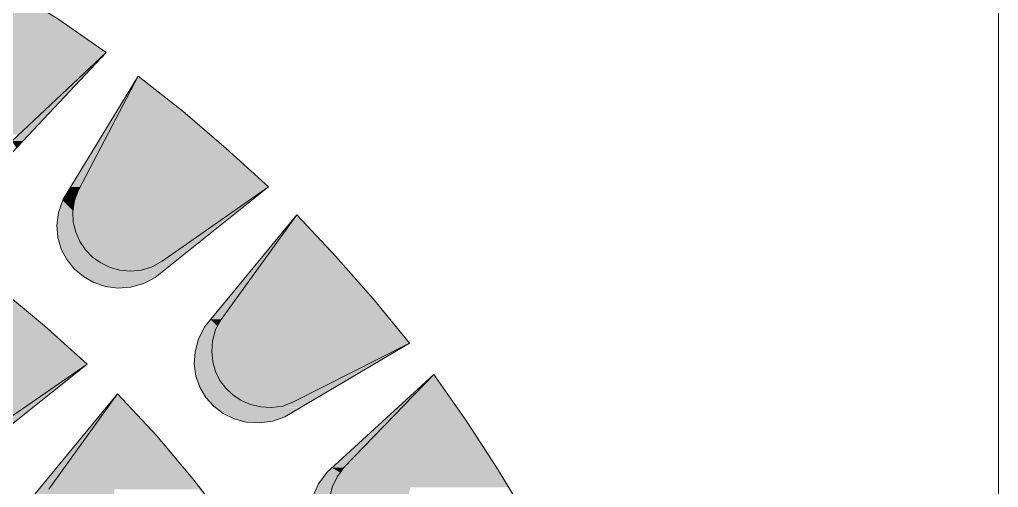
# Model space of a CAD drawing. Extents: x 0 to 245, y -13 to 205.
# Drawn here: x 196.26 to 243.74, y 139.79 to 162.48 of the extents above; entities that cross this region are included whole.
import ezdxf

# ---------------------------------------------------------------- set-up
doc = ezdxf.new("R2010")
doc.units = 0
doc.layers.add('FILL', color=8, linetype='Continuous')
doc.layers.add('GEOMETRY', color=7, linetype='Continuous')

msp = doc.modelspace()

# ---------------------------------------------------------------- hatches: boundary and pattern name
at = {"layer": 'FILL'}
for points in [[(200.46, 160.888), (198.172, 162.483), (195.822, 163.954), (193.411, 165.337)], [(192.922, 163.954), (192.403, 162.482), (198.171, 162.482)], [(192.922, 163.954), (195.821, 163.954), (198.171, 162.482)], [(192.404, 162.483), (191.853, 160.888), (200.46, 160.888)], [(192.404, 162.483), (198.172, 162.483), (200.46, 160.888)], [(191.853, 160.888), (191.366, 159.475), (198.934, 159.475)], [(191.853, 160.888), (200.459, 160.888), (198.934, 159.475)], [(200.46, 160.888), (195.669, 155.779)], [(200.46, 160.888), (195.883, 156.589)], [(200.46, 160.888), (198.935, 159.475), (199.118, 159.475)], [(202.017, 159.745), (198.384, 153.765), (198.157, 153.131), (198.073, 152.51), (198.12, 151.913), (198.286, 151.353), (198.556, 150.842), (198.918, 150.393), (199.359, 150.017), (199.866, 149.728), (200.426, 149.536), (201.025, 149.456), (201.652, 149.498), (202.291, 149.675), (202.841, 149.975)], [(202.016, 159.745), (198.751, 154.366), (199.178, 154.366)], [(202.017, 159.745), (199.118, 154.214)], [(202.016, 159.745), (201.101, 158.033), (204.184, 158.033)], [(208.336, 154.366), (206.289, 156.229), (204.185, 158.033), (202.017, 159.745)], [(191.366, 159.475), (191.244, 158.935), (198.355, 158.935)], [(191.366, 159.475), (198.934, 159.475), (198.355, 158.935)], [(198.934, 159.475), (195.882, 156.589), (196.402, 156.589)], [(198.934, 159.475), (199.118, 159.475), (196.402, 156.589)], [(191.244, 158.935), (191.244, 158.363), (197.775, 158.363)], [(191.244, 158.935), (198.355, 158.935), (197.775, 158.363)], [(191.244, 158.363), (191.366, 157.853), (197.195, 157.853)], [(191.244, 158.363), (197.775, 158.363), (197.195, 157.853)], [(191.366, 157.853), (191.58, 157.34), (196.646, 157.34)], [(191.366, 157.853), (197.195, 157.853), (196.646, 157.34)], [(201.101, 158.033), (200.185, 156.229), (206.288, 156.229)], [(201.101, 158.033), (204.184, 158.033), (206.288, 156.229)], [(191.58, 157.34), (196.646, 157.34), (196.187, 156.891)], [(195.883, 156.589), (196.403, 156.589), (196.097, 156.288)], [(200.185, 156.23), (199.178, 154.367), (208.335, 154.367)], [(200.185, 156.23), (206.289, 156.23), (208.335, 154.367)], [(198.752, 154.366), (198.66, 154.214), (199.118, 154.214)], [(198.752, 154.366), (199.179, 154.366), (199.118, 154.214)], [(199.178, 154.366), (199.117, 154.214), (208.121, 154.214)], [(199.178, 154.366), (208.335, 154.366), (208.121, 154.214)], [(208.336, 154.366), (202.842, 149.975)], [(208.336, 154.366), (203.177, 150.759)], [(208.336, 154.366), (208.122, 154.214), (208.152, 154.214)], [(198.66, 154.214), (198.385, 153.765), (198.965, 153.765)], [(198.66, 154.214), (199.118, 154.214), (198.965, 153.765)], [(199.118, 154.214), (198.934, 153.704), (198.848, 153.167), (198.869, 152.651), (198.985, 152.163), (199.187, 151.713), (199.465, 151.309), (199.808, 150.96), (200.207, 150.674), (200.652, 150.459), (201.133, 150.325), (201.639, 150.279), (202.16, 150.33), (202.687, 150.487), (203.177, 150.759)], [(199.118, 154.214), (198.934, 153.704), (207.389, 153.704)], [(199.118, 154.214), (208.122, 154.214), (207.389, 153.704)], [(208.122, 154.214), (203.177, 150.759), (203.817, 150.759)], [(208.122, 154.214), (208.152, 154.214), (203.817, 150.759)], [(198.355, 153.704), (198.171, 153.223), (198.843, 153.223)], [(198.384, 153.765), (198.355, 153.704), (198.934, 153.704)], [(198.355, 153.704), (198.934, 153.704), (198.843, 153.223)], [(198.384, 153.765), (198.964, 153.765), (198.934, 153.704)], [(198.934, 153.704), (198.843, 153.162), (206.625, 153.162)], [(198.934, 153.704), (207.388, 153.704), (206.625, 153.162)], [(198.172, 153.162), (198.08, 152.622), (198.874, 152.622)], [(198.172, 153.223), (198.172, 153.162), (198.844, 153.162)], [(198.172, 153.223), (198.844, 153.223), (198.844, 153.162)], [(198.172, 153.162), (198.844, 153.162), (198.874, 152.622)], [(198.843, 153.162), (198.873, 152.592), (205.831, 152.592)], [(198.843, 153.162), (206.625, 153.162), (205.831, 152.592)], [(209.708, 153.013), (205.253, 147.601), (204.943, 146.987), (204.774, 146.371), (204.735, 145.767), (204.817, 145.187), (205.009, 144.645), (205.3, 144.153), (205.68, 143.725), (206.139, 143.374), (206.665, 143.113), (207.25, 142.956), (207.881, 142.915), (208.549, 143.003), (209.128, 143.214)], [(209.708, 153.013), (205.527, 147.933), (206.047, 147.933)], [(209.708, 153.013), (206.047, 147.933)], [(209.708, 153.013), (208.244, 150.997), (211.601, 150.997)], [(215.172, 146.789), (213.432, 148.925), (211.601, 150.997), (209.708, 153.013)], [(198.08, 152.622), (198.08, 152.592), (198.874, 152.592)], [(198.08, 152.622), (198.874, 152.622), (198.874, 152.592)], [(198.08, 152.592), (198.111, 152.082), (199.026, 152.082)], [(198.08, 152.592), (198.874, 152.592), (199.026, 152.082)], [(198.874, 152.592), (199.026, 152.082), (205.07, 152.082)], [(198.874, 152.592), (205.832, 152.592), (205.07, 152.082)], [(198.111, 152.082), (198.111, 151.989), (199.056, 151.989)], [(198.111, 152.082), (199.026, 152.082), (199.056, 151.989)], [(198.111, 151.989), (198.233, 151.569), (199.268, 151.569)], [(198.111, 151.989), (199.056, 151.989), (199.268, 151.569)], [(199.026, 152.082), (199.268, 151.569), (204.367, 151.569)], [(199.026, 152.082), (205.07, 152.082), (204.367, 151.569)], [(198.233, 151.57), (198.263, 151.42), (199.392, 151.42)], [(198.233, 151.57), (199.268, 151.57), (199.392, 151.42)], [(199.269, 151.57), (199.606, 151.149), (203.757, 151.149)], [(199.269, 151.57), (204.367, 151.57), (203.757, 151.149)], [(199.546, 145.768), (197.47, 147.632), (195.333, 149.406), (193.136, 151.089)], [(198.263, 151.419), (198.384, 151.148), (199.606, 151.148)], [(198.263, 151.419), (199.392, 151.419), (199.606, 151.148)], [(198.384, 151.149), (198.537, 150.878), (199.911, 150.878)], [(198.384, 151.149), (199.605, 151.149), (199.911, 150.878)], [(199.606, 151.149), (200.034, 150.789), (203.238, 150.789)], [(199.606, 151.149), (203.757, 151.149), (203.238, 150.789)], [(208.244, 150.997), (206.748, 148.925), (213.431, 148.925)], [(208.244, 150.997), (211.6, 150.997), (213.431, 148.925)], [(198.538, 150.878), (198.6, 150.788), (200.034, 150.788)], [(198.538, 150.878), (199.912, 150.878), (200.034, 150.788)], [(198.599, 150.788), (198.812, 150.517), (200.522, 150.517)], [(198.599, 150.788), (200.034, 150.788), (200.522, 150.517)], [(198.812, 150.517), (198.905, 150.398), (200.887, 150.398)], [(198.812, 150.517), (200.521, 150.517), (200.887, 150.398)], [(200.034, 150.788), (200.095, 150.759), (203.177, 150.759)], [(200.034, 150.788), (203.238, 150.788), (203.177, 150.759)], [(200.094, 150.759), (200.521, 150.517), (202.749, 150.517)], [(200.094, 150.759), (203.176, 150.759), (202.749, 150.517)], [(200.522, 150.517), (200.614, 150.488), (202.687, 150.488)], [(200.522, 150.517), (202.75, 150.517), (202.687, 150.488)], [(203.176, 150.759), (202.687, 150.488), (203.482, 150.488)], [(203.176, 150.759), (203.817, 150.759), (203.482, 150.488)], [(198.905, 150.398), (198.965, 150.337), (201.041, 150.337)], [(198.905, 150.398), (200.887, 150.398), (201.041, 150.337)], [(198.964, 150.337), (201.193, 150.337)], [(198.964, 150.337), (201.193, 150.337)], [(198.964, 150.337), (199.026, 150.276), (201.59, 150.276)], [(198.964, 150.337), (201.193, 150.337), (201.59, 150.276)], [(199.026, 150.277), (199.362, 150.007), (202.872, 150.007)], [(199.026, 150.277), (203.238, 150.277), (202.872, 150.007)], [(200.614, 150.488), (201.041, 150.338), (202.201, 150.338)], [(200.614, 150.488), (202.687, 150.488), (202.201, 150.338)], [(201.041, 150.337), (202.139, 150.337)], [(201.041, 150.337), (202.201, 150.337), (202.139, 150.337)], [(201.193, 150.337), (202.138, 150.337), (201.59, 150.276)], [(202.138, 150.337), (201.59, 150.276), (203.238, 150.276)], [(202.687, 150.488), (202.138, 150.338), (203.298, 150.338)], [(202.138, 150.337), (203.298, 150.337), (203.238, 150.276)], [(202.687, 150.488), (203.482, 150.488), (203.298, 150.338)], [(199.362, 150.007), (199.424, 149.976), (202.841, 149.976)], [(199.362, 150.007), (202.872, 150.007), (202.841, 149.976)], [(199.424, 149.976), (199.912, 149.706), (202.324, 149.706)], [(199.424, 149.976), (202.842, 149.976), (202.324, 149.706)], [(199.912, 149.707), (199.943, 149.675), (202.292, 149.675)], [(199.912, 149.707), (202.324, 149.707), (202.292, 149.675)], [(199.943, 149.675), (200.492, 149.526), (201.742, 149.526)], [(199.943, 149.675), (202.292, 149.675), (201.742, 149.526)], [(192.343, 149.405), (191.519, 147.632), (197.47, 147.632)], [(192.343, 149.405), (195.333, 149.405), (197.47, 147.632)], [(200.492, 149.526), (200.552, 149.496), (201.713, 149.496)], [(200.492, 149.526), (201.742, 149.526), (201.713, 149.496)], [(200.551, 149.495), (201.712, 149.495), (201.101, 149.466)], [(206.748, 148.925), (206.047, 147.933), (214.256, 147.933)], [(206.748, 148.925), (213.432, 148.925), (214.256, 147.933)], [(205.527, 147.933), (205.253, 147.601), (205.863, 147.601)], [(205.527, 147.933), (206.047, 147.933), (205.863, 147.601)], [(206.047, 147.933), (205.772, 147.453), (205.625, 146.906), (205.581, 146.378), (205.63, 145.876), (205.766, 145.407), (205.981, 144.978), (206.266, 144.597), (206.615, 144.271), (207.019, 144.008), (207.471, 143.814), (207.963, 143.697), (208.488, 143.665), (209.038, 143.724), (209.556, 143.935)], [(206.047, 147.933), (205.772, 147.453), (214.653, 147.453)], [(206.047, 147.933), (214.256, 147.933), (214.653, 147.453)], [(191.518, 147.632), (190.694, 145.919), (199.362, 145.919)], [(191.518, 147.632), (197.469, 147.632), (199.362, 145.919)], [(205.161, 147.452), (204.977, 147.059), (205.68, 147.059)], [(205.253, 147.601), (205.161, 147.453), (205.772, 147.453)], [(205.161, 147.452), (205.771, 147.452), (205.68, 147.059)], [(205.253, 147.601), (205.863, 147.601), (205.772, 147.453)], [(205.772, 147.452), (205.618, 146.91), (215.08, 146.91)], [(205.772, 147.452), (214.653, 147.452), (215.08, 146.91)], [(204.917, 146.91), (204.794, 146.489), (205.588, 146.489)], [(204.978, 147.06), (204.916, 146.911), (205.618, 146.911)], [(204.917, 146.91), (205.618, 146.91), (205.588, 146.489)], [(204.978, 147.06), (205.679, 147.06), (205.618, 146.911)], [(205.618, 146.789), (205.588, 146.368), (214.378, 146.368)], [(205.618, 146.91), (205.618, 146.789), (215.172, 146.789)], [(205.618, 146.91), (215.08, 146.91), (215.172, 146.789)], [(205.618, 146.789), (215.172, 146.789), (214.378, 146.368)], [(215.172, 146.789), (209.128, 143.214)], [(215.172, 146.789), (209.556, 143.935)], [(215.172, 146.789), (214.592, 146.489), (214.683, 146.489)], [(204.764, 146.368), (204.734, 145.888), (205.618, 145.888)], [(204.764, 146.368), (205.587, 146.368), (205.618, 145.888)], [(204.794, 146.489), (204.765, 146.368), (205.588, 146.368)], [(204.794, 146.489), (205.588, 146.489), (205.588, 146.368)], [(205.588, 146.368), (205.65, 145.825), (213.309, 145.825)], [(205.588, 146.368), (214.378, 146.368), (213.309, 145.825)], [(214.591, 146.489), (209.555, 143.934), (210.319, 143.934)], [(214.591, 146.489), (214.682, 146.489), (210.319, 143.934)], [(190.633, 145.768), (190.512, 145.407), (198.996, 145.407)], [(190.694, 145.919), (190.632, 145.768), (199.546, 145.768)], [(190.633, 145.768), (199.546, 145.768), (198.996, 145.407)], [(190.694, 145.919), (199.362, 145.919), (199.546, 145.768)], [(199.546, 145.768), (194.479, 141.74)], [(199.546, 145.768), (194.816, 142.521)], [(199.546, 145.768), (199.087, 145.468), (199.149, 145.468)], [(204.734, 145.888), (204.734, 145.826), (205.649, 145.826)], [(204.734, 145.888), (205.618, 145.888), (205.649, 145.826)], [(204.734, 145.829), (204.794, 145.286), (205.802, 145.286)], [(204.734, 145.829), (205.649, 145.829), (205.802, 145.286)], [(205.649, 145.829), (205.802, 145.286), (212.273, 145.286)], [(205.649, 145.829), (213.308, 145.829), (212.273, 145.286)], [(190.511, 145.406), (190.45, 144.866), (198.202, 144.866)], [(190.511, 145.406), (198.995, 145.406), (198.202, 144.866)], [(199.087, 145.468), (194.816, 142.521), (195.456, 142.521)], [(199.087, 145.468), (199.149, 145.468), (195.456, 142.521)], [(204.794, 145.286), (205.832, 145.286)], [(204.794, 145.286), (205.832, 145.286)], [(204.794, 145.286), (204.948, 144.836), (206.077, 144.836)], [(204.794, 145.286), (205.832, 145.286), (206.077, 144.836)], [(205.802, 145.286), (206.076, 144.836), (211.326, 144.836)], [(205.802, 145.286), (212.273, 145.286), (211.326, 144.836)], [(190.451, 144.866), (190.481, 144.296), (197.379, 144.296)], [(190.451, 144.866), (198.203, 144.866), (197.379, 144.296)], [(204.948, 144.836), (204.977, 144.715), (206.199, 144.715)], [(204.948, 144.836), (206.077, 144.836), (206.199, 144.715)], [(206.077, 144.836), (206.443, 144.414), (210.502, 144.414)], [(206.077, 144.836), (211.327, 144.836), (210.502, 144.414)], [(216.362, 145.257), (211.173, 140.507), (210.765, 139.967), (210.502, 139.394), (210.375, 138.805), (210.373, 138.217), (210.488, 137.645), (210.709, 137.107), (211.027, 136.619), (211.433, 136.198), (211.916, 135.861), (212.468, 135.624), (213.079, 135.504), (213.738, 135.518), (214.346, 135.638)], [(216.362, 145.257), (211.418, 140.747), (211.997, 140.747)], [(216.362, 145.257), (211.997, 140.747)], [(216.362, 145.257), (214.165, 143.003), (217.948, 143.003)], [(220.879, 138.314), (219.445, 140.688), (217.948, 143.003), (216.362, 145.257)], [(204.978, 144.715), (205.161, 144.414), (206.443, 144.414)], [(204.978, 144.715), (206.199, 144.715), (206.443, 144.414)], [(205.161, 144.414), (205.283, 144.175), (206.748, 144.175)], [(205.161, 144.414), (206.443, 144.414), (206.748, 144.175)], [(206.443, 144.414), (206.9, 144.085), (209.861, 144.085)], [(206.443, 144.414), (210.502, 144.414), (209.861, 144.085)], [(190.481, 144.296), (190.632, 143.784), (196.616, 143.784)], [(190.481, 144.296), (197.378, 144.296), (196.616, 143.784)], [(201.01, 144.325), (196.92, 139.364), (196.589, 138.783), (196.4, 138.188), (196.343, 137.593), (196.408, 137.013), (196.585, 136.464), (196.864, 135.959), (197.235, 135.515), (197.689, 135.145), (198.214, 134.864), (198.802, 134.688), (199.442, 134.631), (200.124, 134.707), (200.705, 134.914)], [(201.01, 144.325), (197.163, 139.696), (197.683, 139.696)], [(201.01, 144.325), (197.683, 139.696)], [(201.01, 144.325), (199.575, 142.311), (202.903, 142.311)], [(206.381, 138.013), (204.671, 140.206), (202.902, 142.312), (201.01, 144.325)], [(205.283, 144.175), (205.375, 144.085), (206.9, 144.085)], [(205.283, 144.175), (206.748, 144.175), (206.9, 144.085)], [(205.375, 144.085), (205.588, 143.844), (207.389, 143.844)], [(205.375, 144.085), (206.9, 144.085), (207.389, 143.844)], [(206.9, 144.085), (207.206, 143.935), (209.555, 143.935)], [(206.9, 144.085), (209.861, 144.085), (209.555, 143.935)], [(207.206, 143.935), (207.389, 143.844), (209.311, 143.844)], [(207.206, 143.935), (209.556, 143.935), (209.311, 143.844)], [(209.555, 143.935), (209.037, 143.724), (210.014, 143.724)], [(209.555, 143.935), (210.319, 143.935), (210.014, 143.724)], [(190.633, 143.784), (196.616, 143.784), (195.913, 143.273)], [(205.588, 143.844), (205.68, 143.724), (207.817, 143.724)], [(205.588, 143.844), (207.389, 143.844), (207.817, 143.724)], [(205.679, 143.724), (205.709, 143.695), (207.939, 143.695)], [(205.679, 143.724), (207.816, 143.724), (207.939, 143.695)], [(205.71, 143.695), (205.772, 143.664), (208.488, 143.664)], [(205.71, 143.695), (207.939, 143.695), (208.488, 143.664)], [(205.772, 143.663), (206.168, 143.362), (209.341, 143.362)], [(205.772, 143.663), (209.89, 143.663), (209.341, 143.362)], [(207.388, 143.844), (207.754, 143.724), (209.037, 143.724)], [(207.388, 143.844), (209.312, 143.844), (209.037, 143.724)], [(207.755, 143.724), (207.94, 143.695), (208.701, 143.695)], [(207.755, 143.724), (209.038, 143.724), (208.701, 143.695)], [(207.939, 143.695), (208.701, 143.695), (208.488, 143.664)], [(208.701, 143.695), (208.488, 143.664), (209.89, 143.664)], [(209.038, 143.724), (208.701, 143.695), (209.922, 143.695)], [(208.701, 143.695), (209.922, 143.695), (209.89, 143.664)], [(209.038, 143.724), (210.015, 143.724), (209.922, 143.695)], [(206.168, 143.363), (206.473, 143.215), (209.128, 143.215)], [(206.168, 143.363), (209.342, 143.363), (209.128, 143.215)], [(206.472, 143.214), (206.717, 143.093), (208.761, 143.093)], [(206.472, 143.214), (209.127, 143.214), (208.761, 143.093)], [(206.718, 143.093), (207.054, 143.003), (208.549, 143.003)], [(206.718, 143.093), (208.762, 143.093), (208.549, 143.003)], [(207.053, 143.003), (207.327, 142.942), (208.121, 142.942)], [(207.053, 143.003), (208.548, 143.003), (208.121, 142.942)], [(207.328, 142.943), (208.122, 142.943), (207.939, 142.914)], [(214.165, 143.003), (211.997, 140.747), (219.414, 140.747)], [(214.165, 143.003), (217.948, 143.003), (219.414, 140.747)], [(199.576, 142.312), (198.08, 140.208), (204.672, 140.208)], [(199.576, 142.312), (202.903, 142.312), (204.672, 140.208)], [(211.418, 140.747), (211.173, 140.507), (211.815, 140.507)], [(211.997, 140.747), (211.662, 140.298), (211.431, 139.801), (211.306, 139.296), (211.28, 138.794), (211.345, 138.306), (211.496, 137.842), (211.724, 137.413), (212.024, 137.03), (212.388, 136.704), (212.809, 136.445), (213.28, 136.264), (213.795, 136.172), (214.347, 136.179), (214.896, 136.268)], [(211.418, 140.747), (211.997, 140.747), (211.815, 140.507)], [(211.935, 140.688), (211.662, 140.298), (219.689, 140.298)], [(211.997, 140.747), (211.935, 140.687), (219.445, 140.687)], [(211.935, 140.688), (219.445, 140.688), (219.689, 140.298)], [(211.997, 140.747), (219.414, 140.747), (219.445, 140.687)], [(198.08, 140.207), (197.684, 139.696), (205.1, 139.696)], [(198.08, 140.207), (204.672, 140.207), (205.1, 139.696)], [(210.991, 140.298), (210.806, 140.027), (211.54, 140.027)], [(211.172, 140.507), (210.99, 140.298), (211.661, 140.298)], [(210.991, 140.298), (211.662, 140.298), (211.54, 140.027)], [(211.172, 140.507), (211.815, 140.507), (211.661, 140.298)], [(211.662, 140.298), (211.418, 139.786), (219.995, 139.786)], [(211.662, 140.298), (219.689, 140.298), (219.995, 139.786)], [(210.806, 140.027), (210.684, 139.787), (211.417, 139.787)], [(210.806, 140.027), (211.539, 140.027), (211.417, 139.787)]]:
    msp.add_hatch(color=7, dxfattribs=at).paths.add_polyline_path(points)

# ---------------------------------------------------------------- linework, layer by layer
at = {"layer": 'GEOMETRY', "lineweight": 13}
msp.add_lwpolyline([(72.186, 187.883), (243.74, 187.883), (243.74, 18.884), (72.186, 18.884), (72.186, 187.883)], close=True, dxfattribs=at)
for points in [[(200.46, 160.888), (198.172, 162.483), (195.822, 163.954), (193.411, 165.337)], [(200.46, 160.888), (195.669, 155.779)], [(200.46, 160.888), (195.883, 156.589)], [(202.017, 159.745), (198.384, 153.765), (198.157, 153.131), (198.073, 152.51), (198.12, 151.913), (198.286, 151.353), (198.556, 150.842), (198.918, 150.393), (199.359, 150.017), (199.866, 149.728), (200.426, 149.536), (201.025, 149.456), (201.652, 149.498), (202.291, 149.675), (202.841, 149.975)], [(202.017, 159.745), (199.118, 154.214)], [(208.336, 154.366), (206.289, 156.229), (204.185, 158.033), (202.017, 159.745)], [(208.336, 154.366), (202.842, 149.975)], [(208.336, 154.366), (203.177, 150.759)], [(199.118, 154.214), (198.934, 153.704), (198.848, 153.167), (198.869, 152.651), (198.985, 152.163), (199.187, 151.713), (199.465, 151.309), (199.808, 150.96), (200.207, 150.674), (200.652, 150.459), (201.133, 150.325), (201.639, 150.279), (202.16, 150.33), (202.687, 150.487), (203.177, 150.759)], [(209.708, 153.013), (205.253, 147.601), (204.943, 146.987), (204.774, 146.371), (204.735, 145.767), (204.817, 145.187), (205.009, 144.645), (205.3, 144.153), (205.68, 143.725), (206.139, 143.374), (206.665, 143.113), (207.25, 142.956), (207.881, 142.915), (208.549, 143.003), (209.128, 143.214)], [(209.708, 153.013), (206.047, 147.933)], [(215.172, 146.789), (213.432, 148.925), (211.601, 150.997), (209.708, 153.013)], [(199.546, 145.768), (197.47, 147.632), (195.333, 149.406), (193.136, 151.089)], [(206.047, 147.933), (205.772, 147.453), (205.625, 146.906), (205.581, 146.378), (205.63, 145.876), (205.766, 145.407), (205.981, 144.978), (206.266, 144.597), (206.615, 144.271), (207.019, 144.008), (207.471, 143.814), (207.963, 143.697), (208.488, 143.665), (209.038, 143.724), (209.556, 143.935)], [(215.172, 146.789), (209.128, 143.214)], [(215.172, 146.789), (209.556, 143.935)], [(199.546, 145.768), (194.479, 141.74)], [(199.546, 145.768), (194.816, 142.521)], [(216.362, 145.257), (211.173, 140.507), (210.765, 139.967), (210.502, 139.394), (210.375, 138.805), (210.373, 138.217), (210.488, 137.645), (210.709, 137.107), (211.027, 136.619), (211.433, 136.198), (211.916, 135.861), (212.468, 135.624), (213.079, 135.504), (213.738, 135.518), (214.346, 135.638)], [(216.362, 145.257), (211.997, 140.747)], [(220.879, 138.314), (219.445, 140.688), (217.948, 143.003), (216.362, 145.257)], [(201.01, 144.325), (196.92, 139.364), (196.589, 138.783), (196.4, 138.188), (196.343, 137.593), (196.408, 137.013), (196.585, 136.464), (196.864, 135.959), (197.235, 135.515), (197.689, 135.145), (198.214, 134.864), (198.802, 134.688), (199.442, 134.631), (200.124, 134.707), (200.705, 134.914)], [(201.01, 144.325), (197.683, 139.696)], [(206.381, 138.013), (204.671, 140.206), (202.902, 142.312), (201.01, 144.325)], [(211.997, 140.747), (211.662, 140.298), (211.431, 139.801), (211.306, 139.296), (211.28, 138.794), (211.345, 138.306), (211.496, 137.842), (211.724, 137.413), (212.024, 137.03), (212.388, 136.704), (212.809, 136.445), (213.28, 136.264), (213.795, 136.172), (214.347, 136.179), (214.896, 136.268)]]:
    msp.add_lwpolyline(points, dxfattribs=at)

doc.saveas('drawing.dxf')
